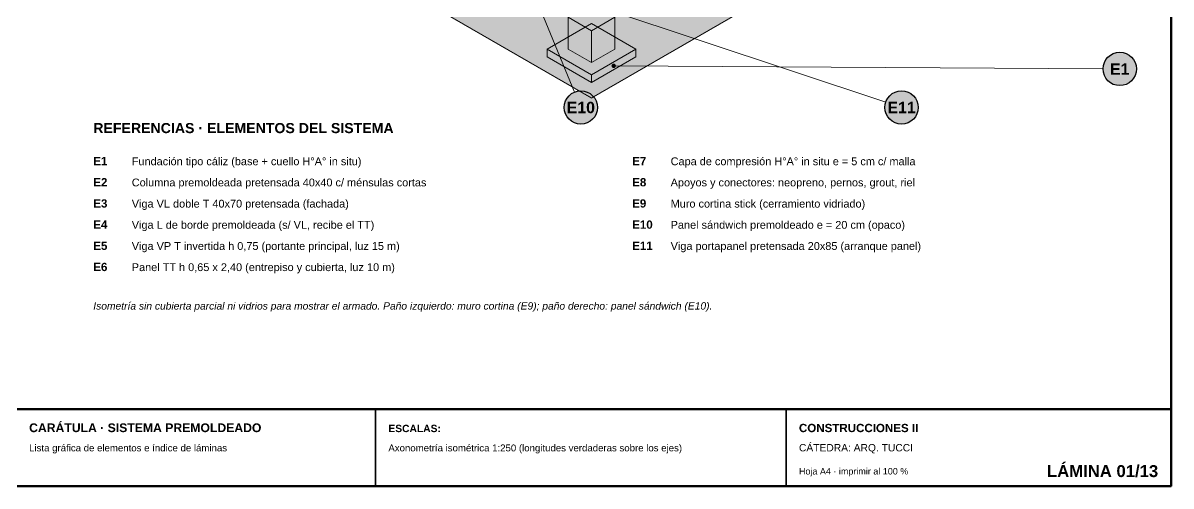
# Model space of a CAD drawing. Header units: millimetres. Extents: x 5 to 292, y 5 to 205.
# Drawn here: x 113 to 292, y 5 to 77.2 of the extents above; entities that cross this region are included whole.
import ezdxf
from ezdxf.enums import TextEntityAlignment as Align

# ---------------------------------------------------------------- set-up
doc = ezdxf.new("R2010")
doc.units = ezdxf.units.MM
for name, color, linetype in [('ISO', 7, 'Continuous'), ('ISO-RELLENO', 9, 'Continuous'), ('MARCO', 7, 'Continuous'), ('REFERENCIAS', 7, 'Continuous'), ('REFERENCIAS-RELLENO', 9, 'Continuous'), ('TEXTOS', 7, 'Continuous')]:
    doc.layers.add(name, color=color, linetype=linetype)
doc.styles.add('ARIAL', font='arial.ttf')
doc.styles.add('ARIAL-CURSIVA', font='ariali.ttf')
doc.styles.add('ARIAL-NEGRITA', font='arialbd.ttf')

msp = doc.modelspace()

# ---------------------------------------------------------------- hatches: boundary and pattern name
at = {"layer": 'ISO-RELLENO', "true_color": 0xd6d1c7}
h = msp.add_hatch(color=254, dxfattribs=at)
h.dxf.hatch_style = 1
h.paths.add_polyline_path([(121.99, 111.49), (201.66, 65.49), (264.01, 101.49), (184.34, 147.49)])
at = {"layer": 'ISO-RELLENO', "true_color": 0xc8c3ba}
h = msp.add_hatch(color=9, dxfattribs=at)
h.dxf.hatch_style = 1
h.paths.add_polyline_path([(121.99, 111.45), (201.66, 65.45), (201.66, 65.49), (121.99, 111.49)])
at = {"layer": 'ISO-RELLENO', "true_color": 0x949089}
h = msp.add_hatch(color=252, dxfattribs=at)
h.dxf.hatch_style = 1
h.paths.add_polyline_path([(201.66, 65.45), (264.01, 101.45), (264.01, 101.49), (201.66, 65.49)])
at = {"layer": 'ISO-RELLENO', "true_color": 0xc2baaa}
h = msp.add_hatch(color=9, dxfattribs=at)
h.dxf.hatch_style = 1
h.paths.add_polyline_path([(198.02, 78.05), (201.66, 75.95), (205.3, 78.05), (201.66, 80.15)])
h = msp.add_hatch(color=9, dxfattribs=at)
h.dxf.hatch_style = 1
h.paths.add_polyline_path([(194.73, 73.09), (201.66, 69.09), (208.59, 73.09), (201.66, 77.09)])
at = {"layer": 'ISO-RELLENO', "true_color": 0xb5ae9e}
h = msp.add_hatch(color=253, dxfattribs=at)
h.dxf.hatch_style = 1
h.paths.add_polyline_path([(198.02, 73.09), (201.66, 70.99), (201.66, 75.95), (198.02, 78.05)])
at = {"layer": 'ISO-RELLENO', "true_color": 0x858075}
h = msp.add_hatch(color=8, dxfattribs=at)
h.dxf.hatch_style = 1
h.paths.add_polyline_path([(201.66, 70.99), (205.3, 73.09), (205.3, 78.05), (201.66, 75.95)])
at = {"layer": 'ISO-RELLENO', "true_color": 0xb5ae9e}
h = msp.add_hatch(color=253, dxfattribs=at)
h.dxf.hatch_style = 1
h.paths.add_polyline_path([(194.73, 71.89), (201.66, 67.89), (201.66, 69.09), (194.73, 73.09)])
at = {"layer": 'ISO-RELLENO', "true_color": 0x858075}
h = msp.add_hatch(color=8, dxfattribs=at)
h.dxf.hatch_style = 1
h.paths.add_polyline_path([(201.66, 67.89), (208.59, 71.89), (208.59, 73.09), (201.66, 69.09)])
at = {"layer": 'REFERENCIAS-RELLENO', "true_color": 0xffffff}
h = msp.add_hatch(color=7, dxfattribs=at)
h.dxf.hatch_style = 1
edge = h.paths.add_edge_path()
edge.add_arc((284, 70), 2.6, 0, 360)
at = {"layer": 'REFERENCIAS-RELLENO', "true_color": 0x000000}
h = msp.add_hatch(color=18, dxfattribs=at)
h.dxf.hatch_style = 1
edge = h.paths.add_edge_path()
edge.add_arc((205.12, 70.49), 0.35, 0, 360)
at = {"layer": 'REFERENCIAS-RELLENO', "true_color": 0xffffff}
h = msp.add_hatch(color=7, dxfattribs=at)
h.dxf.hatch_style = 1
edge = h.paths.add_edge_path()
edge.add_arc((200, 64), 2.6, 0, 360)
h = msp.add_hatch(color=7, dxfattribs=at)
h.dxf.hatch_style = 1
edge = h.paths.add_edge_path()
edge.add_arc((250, 64), 2.6, 0, 360)

# ---------------------------------------------------------------- linework, layer by layer
at = {"layer": 'ISO', "lineweight": 9}
for points in [[(121.99, 111.49), (201.66, 65.49), (264.01, 101.49), (184.34, 147.49)], [(121.99, 111.45), (201.66, 65.45), (201.66, 65.49), (121.99, 111.49)], [(201.66, 65.45), (264.01, 101.45), (264.01, 101.49), (201.66, 65.49)]]:
    msp.add_lwpolyline(points, close=True, dxfattribs=at)
at = {"layer": 'ISO', "lineweight": 18}
for points in [[(198.02, 78.05), (201.66, 75.95), (205.3, 78.05), (201.66, 80.15)], [(194.73, 73.09), (201.66, 69.09), (208.59, 73.09), (201.66, 77.09)], [(198.02, 73.09), (201.66, 70.99), (201.66, 75.95), (198.02, 78.05)], [(201.66, 70.99), (205.3, 73.09), (205.3, 78.05), (201.66, 75.95)], [(194.73, 71.89), (201.66, 67.89), (201.66, 69.09), (194.73, 73.09)], [(201.66, 67.89), (208.59, 71.89), (208.59, 73.09), (201.66, 69.09)]]:
    msp.add_lwpolyline(points, close=True, dxfattribs=at)
at = {"layer": 'MARCO', "lineweight": 50}
for points in [[(5, 205), (292, 205), (292, 5), (5, 5)], [(5, 17), (292, 17), (292, 5), (5, 5)]]:
    msp.add_lwpolyline(points, close=True, dxfattribs=at)
at = {"layer": 'MARCO', "lineweight": 35}
for points in [[(168, 17), (168, 5)], [(232, 17), (232, 5)]]:
    msp.add_lwpolyline(points, dxfattribs=at)
at = {"layer": 'REFERENCIAS', "lineweight": 13}
for points in [[(186.35, 97.25), (199.01, 66.41)], [(189.81, 84.05), (247.53, 64.82)], [(205.12, 70.49), (281.4, 70.02)]]:
    msp.add_lwpolyline(points, dxfattribs=at)
at = {"layer": 'REFERENCIAS', "lineweight": 25}
for centre in [(284, 70), (200, 64), (250, 64)]:
    msp.add_circle(centre, 2.6, dxfattribs=at)

# ---------------------------------------------------------------- texts
at = {"layer": 'MARCO'}
for s, height, style, p in [('CARÁTULA · SISTEMA PREMOLDEADO', 1.3604, 'ARIAL-NEGRITA', (114, 13.4)), ('ESCALAS:', 1.146, 'ARIAL-NEGRITA', (170, 13.4)), ('CONSTRUCCIONES II', 1.2888, 'ARIAL-NEGRITA', (234, 13.4)), ('Lista gráfica de elementos e índice de láminas', 1.074, 'ARIAL', (114, 10.4)), ('Axonometría isométrica 1:250 (longitudes verdaderas sobre los ejes)', 1.074, 'ARIAL', (170, 10.4)), ('CÁTEDRA: ARQ. TUCCI', 1.1456, 'ARIAL', (234, 10.4)), ('Hoja A4 · imprimir al 100 %', 1.0024, 'ARIAL', (234, 6.8))]:
    msp.add_text(s, height=height, dxfattribs=dict(at, style=style)).set_placement(p)
at = {"layer": 'MARCO', "style": 'ARIAL-NEGRITA'}
msp.add_text('LÁMINA 01/13', height=1.8616, dxfattribs=at).set_placement((290, 6.4), align=Align.RIGHT)
at = {"layer": 'REFERENCIAS', "style": 'ARIAL-NEGRITA'}
for s, p in [('E1', (284, 69.11)), ('E10', (200, 63.11)), ('E11', (250, 63.11))]:
    msp.add_text(s, height=1.769, dxfattribs=at).set_placement(p, align=Align.CENTER)
at = {"layer": 'TEXTOS'}
for s, height, style, p in [('REFERENCIAS · ELEMENTOS DEL SISTEMA', 1.5752, 'ARIAL-NEGRITA', (124, 60)), ('E1', 1.289, 'ARIAL-NEGRITA', (124, 55)), ('Fundación tipo cáliz (base + cuello H°A° in situ)', 1.2172, 'ARIAL', (130, 55)), ('E7', 1.289, 'ARIAL-NEGRITA', (208, 55)), ('Capa de compresión H°A° in situ e = 5 cm c/ malla', 1.2172, 'ARIAL', (214, 55)), ('E2', 1.289, 'ARIAL-NEGRITA', (124, 51.7)), ('Columna premoldeada pretensada 40x40 c/ ménsulas cortas', 1.2172, 'ARIAL', (130, 51.7)), ('E8', 1.289, 'ARIAL-NEGRITA', (208, 51.7)), ('Apoyos y conectores: neopreno, pernos, grout, riel', 1.2172, 'ARIAL', (214, 51.7)), ('E3', 1.289, 'ARIAL-NEGRITA', (124, 48.4)), ('Viga VL doble T 40x70 pretensada (fachada)', 1.2172, 'ARIAL', (130, 48.4)), ('E9', 1.289, 'ARIAL-NEGRITA', (208, 48.4)), ('Muro cortina stick (cerramiento vidriado)', 1.2172, 'ARIAL', (214, 48.4)), ('E4', 1.289, 'ARIAL-NEGRITA', (124, 45.1)), ('Viga L de borde premoldeada (s/ VL, recibe el TT)', 1.2172, 'ARIAL', (130, 45.1)), ('E10', 1.289, 'ARIAL-NEGRITA', (208, 45.1)), ('Panel sándwich premoldeado e = 20 cm (opaco)', 1.2172, 'ARIAL', (214, 45.1)), ('E5', 1.289, 'ARIAL-NEGRITA', (124, 41.8)), ('Viga VP T invertida h 0,75 (portante principal, luz 15 m)', 1.2172, 'ARIAL', (130, 41.8)), ('E11', 1.289, 'ARIAL-NEGRITA', (208, 41.8)), ('Viga portapanel pretensada 20x85 (arranque panel)', 1.2172, 'ARIAL', (214, 41.8)), ('E6', 1.289, 'ARIAL-NEGRITA', (124, 38.5)), ('Panel TT h 0,65 x 2,40 (entrepiso y cubierta, luz 10 m)', 1.2172, 'ARIAL', (130, 38.5))]:
    msp.add_text(s, height=height, dxfattribs=dict(at, style=style)).set_placement(p)
at = {"layer": 'TEXTOS', "color": 250, "true_color": 0x333333, "style": 'ARIAL-CURSIVA'}
msp.add_text('Isometría sin cubierta parcial ni vidrios para mostrar el armado. Paño izquierdo: muro cortina (E9); paño derecho: panel sándwich (E10).', height=1.1456, dxfattribs=at).set_placement((124, 32.5))

doc.saveas('drawing.dxf')
